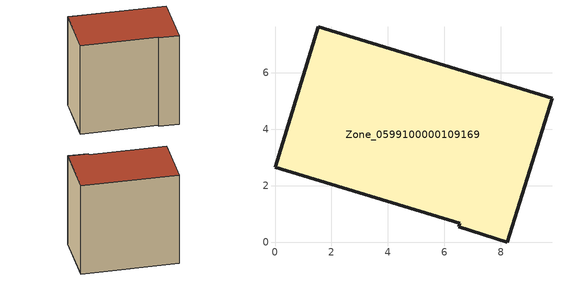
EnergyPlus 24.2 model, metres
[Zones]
Zone_0599100000109169
 floor ground (C_G): 9.81,5.11 8.23,0 6.51,0.55 6.55,0.68 0,2.67 1.54,7.64 z0
 wall outside (C_F): 8.23,0 9.81,5.11 1.54,7.64 0,2.67 6.55,0.68 6.51,0.55 8.23,0 z0:8.67
 roof outside (C_R): 6.51,0.55 8.23,0 9.81,5.11 1.54,7.64 0,2.67 6.55,0.68 z8.67
[BUILDING]
Pand.0599100000109169: North Axis=0; Terrain=City; Loads Convergence Tolerance Value=0.04; Temperature Convergence Tolerance Value=0.4; Solar Distribution=FullExterior; Maximum Number of Warmup Days=25; Minimum Number of Warmup Days=1
[Site:Location]
Rotterdam.The.Hague.AP_ZH_NLD Design_Conditions: Latitude=51.96; Longitude=4.45; Time Zone=1; Elevation=-4.5
[SITE:GROUNDTEMPERATURE:BUILDINGSURFACE]
18, 18, 18, 18, 18, 18, 18, 18, 18, 18, 18, 18
[MATERIAL] Thermal Absorptance=0.9; Solar Absorptance=0.7; Visible Absorptance=0.7
Name | Roughness | Thickness | Conductivity | Density | Specific Heat
G.TI.1975-1991 | MediumSmooth | 0.15 | 0.288461 | 540 | 1210
F.TI.1975-1991 | Rough | 0.3 | 0.230769 | 1920 | 840
R.TI.1975-1991 | MediumRough | 0.2 | 0.153846 | 1500 | 1000
[CONSTRUCTION]
C_G: G.TI.1975-1991
C_F: F.TI.1975-1991
C_R: R.TI.1975-1991
[ZONE]
Zone_0599100000109169: Type=1; Multiplier=1; Ceiling Height=Autocalculate; Volume=Autocalculate; Floor Area=autocalculate; Part of Total Floor Area=Yes
[ZONEINFILTRATION:DESIGNFLOWRATE]
Infil_Zone_0599100000109169: Zone or ZoneList or Space or SpaceList=Zone_0599100000109169; Schedule=AlwaysOn; Design Flow Rate Calculation Method=Flow/Area; Flow Rate per Floor Area=0.003; Constant Term Coefficient=1; Temperature Term Coefficient=0; Velocity Term Coefficient=0; Velocity Squared Term Coefficient=0
[HVACTEMPLATE:ZONE:IDEALLOADSAIRSYSTEM]
Zone_0599100000109169: Maximum Heating Supply Air Temperature=50; Minimum Cooling Supply Air Temperature=13; Maximum Heating Supply Air Humidity Ratio=0.0156; Minimum Cooling Supply Air Humidity Ratio=0.0077; Heating Limit=NoLimit; Cooling Limit=NoLimit; Dehumidification Control Type=ConstantSensibleHeatRatio; Cooling Sensible Heat Ratio=0.7; Dehumidification Setpoint=60; Humidification Control Type=None; Humidification Setpoint=30; Outdoor Air Method=None; Outdoor Air Flow Rate per Person=0.00944; Outdoor Air Flow Rate per Zone Floor Area=0; Outdoor Air Flow Rate per Zone=0; Demand Controlled Ventilation Type=None; Outdoor Air Economizer Type=NoEconomizer; Heat Recovery Type=None; Sensible Heat Recovery Effectiveness=0.7; Latent Heat Recovery Effectiveness=0.65
[ZONECONTROL:THERMOSTAT]
ThermostatControl_Zone_0599100000109169: Zone or ZoneList=Zone_0599100000109169; Control Type Schedule=DualSetpointControlType; Control 1=Thermostat_Zone_0599100000109169; Temperature Difference Between Cutout And Setpoint=0
[THERMOSTATSETPOINT:DUALSETPOINT]
Thermostat_Zone_0599100000109169: Heating Setpoint Temperature Schedule=HeatingSetpoint_Zone_0599100000109169; Cooling Setpoint Temperature Schedule=CoolingSetpoint_Zone_0599100000109169
[SCHEDULE:COMPACT]
HeatingSetpoint_Zone_0599100000109169: Through: 12/31, For: AllDays, Until: 24:00, 21
CoolingSetpoint_Zone_0599100000109169: Through: 12/31, For: AllDays, Until: 24:00, 24
DualSetpointControlType: Through: 12/31, For: AllDays, Until: 24:00, 4
AlwaysOn: Through: 12/31, For: AllDays, Until: 24:00, 1
